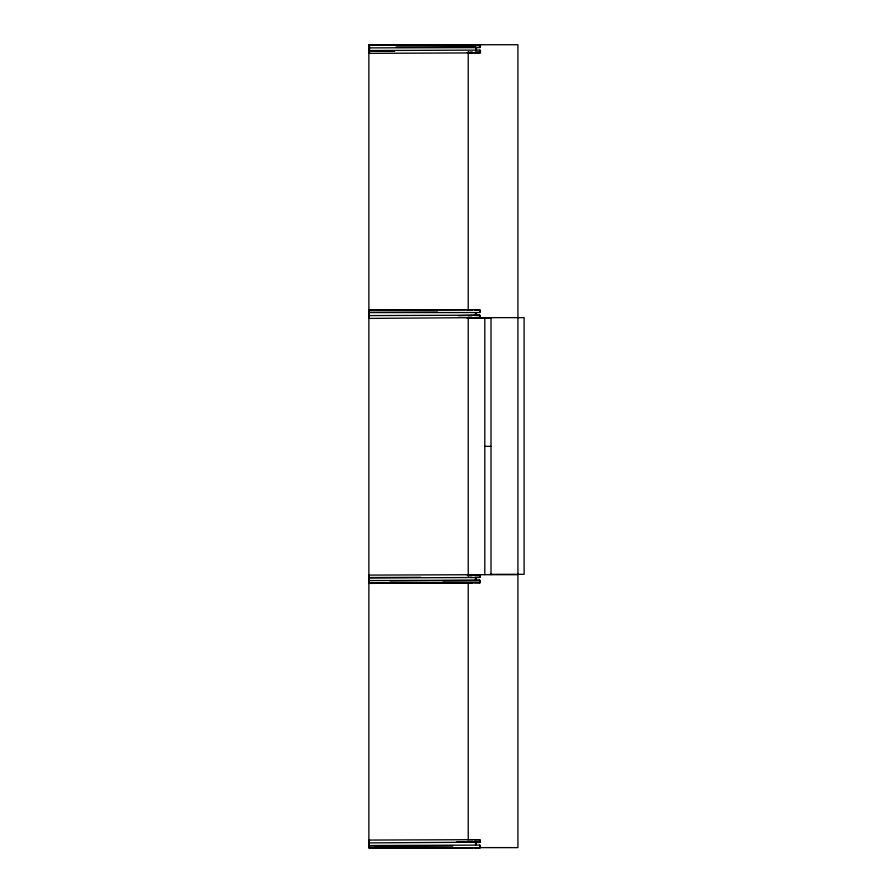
<?xml version="1.0" encoding="UTF-8"?>
<svg xmlns="http://www.w3.org/2000/svg" width="893" height="893" viewBox="0 0 893 893"><rect width="100%" height="100%" fill="white"/><g stroke="black" fill="none" stroke-linecap="round" stroke-linejoin="round"><path stroke-width="1.34" d="M474.886 575.538L479.217 575.516M480.289 847.569L479.708 845.113L369.289 845.526M474.897 575.516L479.206 575.516M472.319 52.307L468.233 52.475L472.364 52.24M475.589 313.365L476.036 312.572L476.136 315.05L476.069 312.617L475.422 313.443M475.534 578.329L475.98 577.537L476.081 580.015L476.014 577.581L475.377 578.407M475.02 310.317L479.184 310.306L475.065 310.284M467.91 310.306L472.04 310.306L467.965 310.273M480.534 45.063L474.607 45.041M479.474 312.137L480.133 312.249L479.876 309.759L474.395 310.161M474.596 839.911L479.876 839.688L480.133 842.177L369.278 842.892M472.486 575.282L472.14 574.724L472.643 575.059M479.474 842.066L480.144 842.066L479.742 839.654L369.267 840.067L369.3 848.35L479.72 847.937L480.155 845.515M479.876 847.904L474.875 847.937M479.708 47.061C480.903 49.349 480.434 40.721 479.954 47.474L369.512 47.887M369.222 577.927L479.653 577.514C480.021 571.464 481.461 578.329 479.284 577.313M467.352 839.699L472.832 839.654M369.278 312.561L479.708 312.55L479.686 309.726L369.267 310.15L369.3 318.421L480.155 317.595L479.708 315.184L369.289 315.597M479.775 318.008L480.155 315.597M479.943 47.474L395.967 47.385M480.334 50.309C479.094 48.602 480.959 56.538 480.389 50.521M480.133 315.486L479.474 315.597M480.099 580.562C480.177 586.433 480.043 578.43 479.418 580.562M479.708 845.113L480.088 845.314M479.708 315.184L458.388 315.675M480.088 580.45L390.118 580.896M480.043 44.661L369.501 45.063L369.535 53.346L480.166 52.877L474.629 52.564L475.109 52.933M479.05 45.074L475.522 45.074L479.452 45.096M395.967 47.184L475.322 46.883M369.523 50.533L479.954 50.108M369.523 50.934L394.583 50.845M369.523 51.135L394.583 51.035M369.267 312.36L437.492 312.103M369.222 577.525L420.737 577.325M369.233 580.573L479.653 580.149M443.017 580.896L479.418 580.751M456.982 841.954L479.474 841.865M456.982 842.155L479.708 842.479M369.289 845.939L452.818 845.626M374.859 846.117L452.818 845.816M369.11 45.085L472.743 45.096M473.078 52.933L467.184 52.62L467.631 52.977M368.876 309.726L472.832 309.726M480.311 317.64L524.124 317.64L524.124 574.322L490.056 574.322M466.86 318.008L491.005 318.008L491.005 574.69M484.799 446.355L491.005 446.355M466.86 574.69L517.918 574.712L517.918 847.624L478.916 847.624M368.876 582.973L472.777 582.973M474.339 582.627L480.043 582.761L369.244 583.386L369.211 575.103L479.753 574.701M472.832 847.937L368.876 847.926L368.876 44.728L517.918 44.728L517.918 574.322M475.422 314.291L476.036 315.184L475.589 314.403M475.377 579.256L475.98 580.137L475.534 579.367M475.422 844.22L476.036 845.102L476.136 842.624L476.036 845.091L475.589 844.331M473.524 45.018L369.11 44.672L369.11 52.944M467.943 317.473L472.051 317.461L467.91 317.473M475.255 52.307L479.485 52.263L475.21 52.229M484.799 318.008L484.799 574.69M468.233 51.738L468.233 309.726M468.233 318.098L468.233 575.996M468.233 582.973L468.233 839.565M467.742 575.505L472.084 575.516L467.742 575.505M475.936 48.043C476.148 44.996 477.041 52.966 475.936 48.043M475.69 843.048L476.036 842.49L475.69 843.048M479.05 317.54L475.232 317.584L479.005 317.562M476.27 50.086L475.567 49.204L476.215 50.108"/></g></svg>
